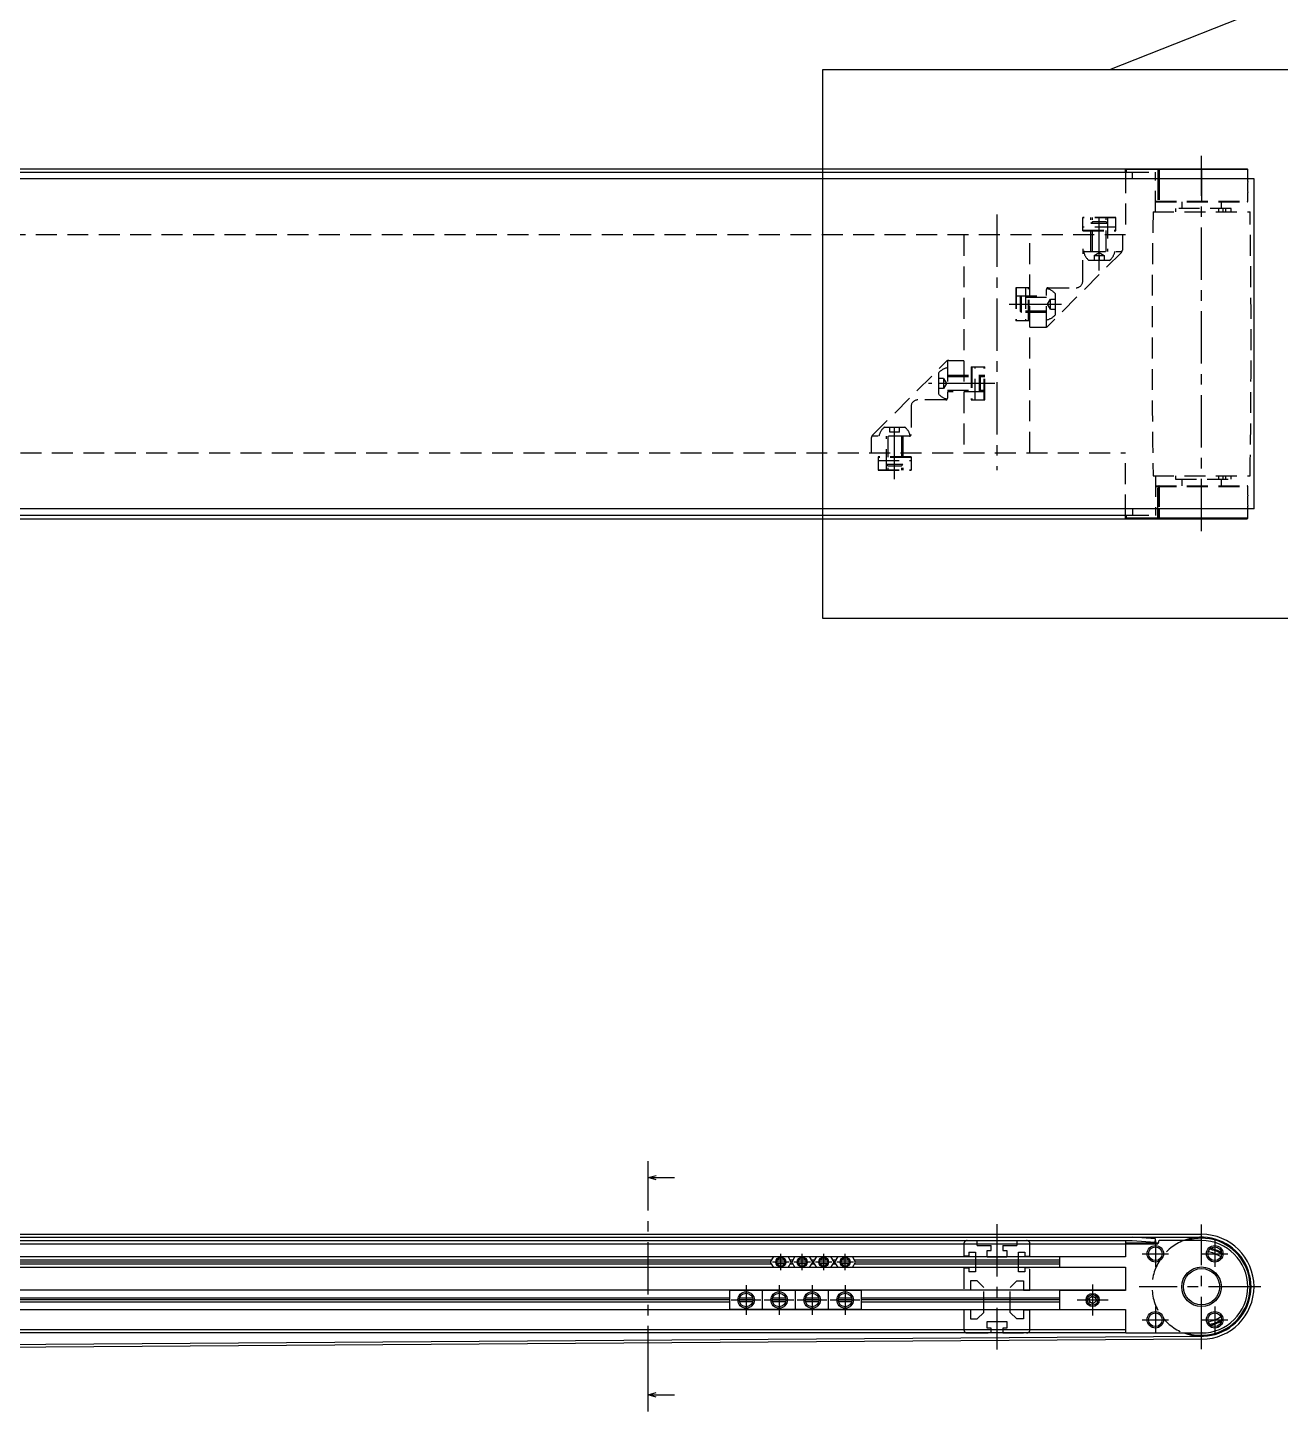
# Model space of a CAD drawing. Extents: x 0 to 1769, y -8 to 950.
# Drawn here: x 982.5 to 1362.1, y 110.3 to 529.5 of the extents above; entities that cross this region are included whole.
import ezdxf

# ---------------------------------------------------------------- set-up
doc = ezdxf.new("R2010")
doc.units = 0
doc.header["$LTSCALE"] = 0.5
doc.linetypes.add('CENTER', pattern=[50.8, 31.75, -6.35, 6.35, -6.35])
doc.linetypes.add('DASHED', pattern=[19.05, 12.7, -6.35])
for name, color, linetype in [('MSM_CENTER', 1, 'CENTER'), ('MSM_CONTINUOUS', 7, 'CONTINUOUS'), ('MSM_DASHED', 4, 'DASHED'), ('MSM_NARROW', 5, 'CONTINUOUS')]:
    doc.layers.add(name, color=color, linetype=linetype)

msp = doc.modelspace()

# ---------------------------------------------------------------- linework, layer by layer
at = {"layer": 'MSM_CENTER'}
for p, q in [((1338.23, 376.89), (1338.23, 490.67)), ((1276.23, 472.84), (1276.23, 395.41)), ((1307.23, 455.92), (1307.23, 472.97)), ((1279.93, 445.67), (1296.98, 445.67)), ((1275.55, 421.67), (1255.48, 421.67)), ((1245.23, 392.67), (1245.23, 411.42)), ((1170.51, 120.26), (1170.51, 176.06)), ((1276.23, 167), (1276.23, 129)), ((1338.23, 129.1), (1338.23, 166.9)), ((1324.23, 162), (1324.23, 154)), ((1342.23, 162), (1342.23, 154)), ((1213.23, 155.5), (1208.23, 155.5)), ((1210.73, 153), (1210.73, 158)), ((1219.73, 155.5), (1214.73, 155.5)), ((1217.23, 153), (1217.23, 158)), ((1226.23, 155.5), (1221.23, 155.5)), ((1223.73, 153), (1223.73, 158)), ((1232.73, 155.5), (1227.73, 155.5)), ((1230.23, 153), (1230.23, 158)), ((1320.23, 158), (1328.23, 158)), ((1338.23, 158), (1346.23, 158)), ((1200.23, 148.5), (1200.23, 139.5)), ((1210.23, 148.5), (1210.23, 139.5)), ((1220.23, 148.5), (1220.23, 139.5)), ((1230.23, 148.5), (1230.23, 139.5)), ((1305.23, 148.7), (1305.23, 139.3)), ((1356.23, 148), (1319.33, 148)), ((1195.73, 144), (1204.73, 144)), ((1205.73, 144), (1214.73, 144)), ((1215.73, 144), (1224.73, 144)), ((1225.73, 144), (1234.73, 144)), ((1300.53, 144), (1309.94, 144)), ((1324.23, 142), (1324.23, 134)), ((1342.23, 142), (1342.23, 134)), ((1320.23, 138), (1328.23, 138)), ((1338.23, 138), (1346.23, 138))]:
    msp.add_line(p, q, dxfattribs=at)
at = {"layer": 'MSM_CONTINUOUS'}
for p, q in [((324.43, 486.67), (1352.03, 486.67)), ((1315.23, 485.67), (1315.23, 486.67)), ((1352.23, 486.47), (1315.23, 486.47)), ((1315.43, 486.67), (1315.43, 485.67)), ((1325.03, 486.67), (1325.03, 483.67)), ((1325.23, 486.47), (1325.23, 483.67)), ((1325.43, 486.67), (1325.43, 483.67)), ((1338.23, 486.67), (1338.23, 476.67)), ((1352.23, 483.67), (1352.23, 486.47)), ((1354.13, 483.67), (322.33, 483.67)), ((352.16, 485.67), (1322.21, 485.67)), ((1317.27, 483.67), (1317.27, 485.67)), ((1324.29, 483.67), (1324.29, 485.67)), ((1354.13, 383.67), (1354.13, 483.67)), ((1354.13, 383.67), (322.33, 383.67)), ((1322.21, 381.67), (352.16, 381.67)), ((1315.23, 380.67), (1315.23, 381.67)), ((1315.43, 381.67), (1315.43, 380.67)), ((1317.27, 383.67), (1317.27, 381.67)), ((1324.29, 383.67), (1324.29, 381.67)), ((1325.03, 380.67), (1325.03, 383.67)), ((1325.23, 383.67), (1325.23, 380.87)), ((1325.43, 383.67), (1325.43, 380.67)), ((1338.23, 380.67), (1338.23, 383.67)), ((1352.23, 380.87), (1352.23, 383.67)), ((324.43, 380.67), (1352.03, 380.67)), ((1352.23, 380.87), (1315.23, 380.87)), ((1170.51, 176.06), (1170.51, 186.06)), ((1170.51, 181.06), (1173.01, 181.73)), ((1170.51, 181.06), (1178.51, 181.06)), ((1173.01, 180.39), (1170.51, 181.06)), ((338.23, 163.9), (1338.23, 163.9)), ((338.23, 163), (1338.23, 163)), ((351.43, 161), (1325.03, 161)), ((359.23, 162), (1317.23, 162)), ((1315.23, 162), (1315.23, 157.1)), ((1325.03, 161.2), (1315.43, 161.2)), ((1317.23, 162), (1324.22, 161.5)), ((1324.29, 162.5), (1317.27, 163)), ((1324.22, 161.5), (1324.29, 162.5)), ((1325.23, 161.8), (1325.23, 161.4)), ((1338.23, 162), (1325.43, 162)), ((1338.23, 161.8), (1338.23, 162)), ((361.23, 157.2), (1315.23, 157.2)), ((1207.86, 156.02), (381.23, 156.02)), ((1207.56, 155.5), (381.23, 155.5)), ((1208.54, 157.2), (1207.56, 155.5)), ((1207.56, 155.5), (1208.54, 153.8)), ((1211.96, 155.5), (1209.5, 155.5)), ((1211.85, 156.02), (1209.62, 156.02)), ((1213.91, 155.5), (1212.93, 157.2)), ((1212.93, 153.8), (1213.91, 155.5)), ((1214.36, 156.02), (1213.61, 156.02)), ((1214.06, 155.5), (1213.91, 155.5)), ((1215.04, 157.2), (1214.06, 155.5)), ((1214.06, 155.5), (1215.04, 153.8)), ((1218.46, 155.5), (1216, 155.5)), ((1218.35, 156.02), (1216.12, 156.02)), ((1220.41, 155.5), (1219.43, 157.2)), ((1219.43, 153.8), (1220.41, 155.5)), ((1220.86, 156.02), (1220.11, 156.02)), ((1220.56, 155.5), (1220.41, 155.5)), ((1221.54, 157.2), (1220.56, 155.5)), ((1220.56, 155.5), (1221.54, 153.8)), ((1224.96, 155.5), (1222.5, 155.5)), ((1224.85, 156.02), (1222.62, 156.02)), ((1226.91, 155.5), (1225.93, 157.2)), ((1225.93, 153.8), (1226.91, 155.5)), ((1227.36, 156.02), (1226.61, 156.02)), ((1227.06, 155.5), (1226.91, 155.5)), ((1228.04, 157.2), (1227.06, 155.5)), ((1227.06, 155.5), (1228.04, 153.8)), ((1231.46, 155.5), (1229, 155.5)), ((1231.35, 156.02), (1229.12, 156.02)), ((1233.41, 155.5), (1232.43, 157.2)), ((1232.43, 153.8), (1233.41, 155.5)), ((1295.23, 156.02), (1233.11, 156.02)), ((1295.23, 155.5), (1233.41, 155.5)), ((1315.23, 157.1), (1295.23, 157.1)), ((1295.23, 157.1), (1295.23, 153.9)), ((1344.08, 157.08), (1343.74, 157.29)), ((1344.17, 158.02), (1344.3, 157.93)), ((1315.23, 153.8), (361.23, 153.8)), ((381.23, 154.98), (1207.86, 154.98)), ((1211.85, 154.98), (1209.62, 154.98)), ((1213.61, 154.98), (1214.36, 154.98)), ((1218.35, 154.98), (1216.12, 154.98)), ((1220.11, 154.98), (1220.86, 154.98)), ((1224.85, 154.98), (1222.62, 154.98)), ((1226.61, 154.98), (1227.36, 154.98)), ((1231.35, 154.98), (1229.12, 154.98)), ((1233.11, 154.98), (1295.23, 154.98)), ((1295.23, 153.9), (1315.23, 153.9)), ((1315.23, 153.9), (1315.23, 146.9)), ((1315.23, 147), (921, 147)), ((1195.23, 147), (1195.23, 141)), ((1235.23, 146.9), (1195.23, 146.9)), ((1205.23, 141), (1205.23, 147)), ((1215.23, 141), (1215.23, 147)), ((1225.23, 141), (1225.23, 147)), ((1235.23, 141), (1235.23, 147)), ((1295.23, 147), (1295.23, 141)), ((1315.23, 146.9), (1295.23, 146.9)), ((1195.23, 144.52), (921.11, 144.52)), ((1195.23, 144), (921.11, 144)), ((921.11, 143.48), (1195.23, 143.48)), ((1202.3, 144), (1198.17, 144)), ((1202.23, 144.52), (1198.23, 144.52)), ((1202.23, 143.48), (1198.23, 143.48)), ((1212.3, 144), (1208.17, 144)), ((1212.23, 144.52), (1208.23, 144.52)), ((1212.23, 143.48), (1208.23, 143.48)), ((1222.3, 144), (1218.17, 144)), ((1222.23, 144.52), (1218.23, 144.52)), ((1222.23, 143.48), (1218.23, 143.48)), ((1232.3, 144), (1228.17, 144)), ((1232.23, 144.52), (1228.23, 144.52)), ((1232.23, 143.48), (1228.23, 143.48)), ((1295.23, 144.52), (1235.23, 144.52)), ((1295.23, 144), (1235.23, 144)), ((1235.23, 143.48), (1295.23, 143.48)), ((1304.12, 144.31), (1304.94, 145.12)), ((1304.41, 143.19), (1304.12, 144.31)), ((1305.53, 142.88), (1304.41, 143.19)), ((1304.94, 145.12), (1306.06, 144.81)), ((1306.35, 143.69), (1305.53, 142.88)), ((1306.06, 144.81), (1306.35, 143.69)), ((1315.23, 141), (921.11, 141)), ((1235.23, 141.1), (1195.23, 141.1)), ((1295.23, 141.1), (1315.23, 141.1)), ((1315.23, 141.1), (1315.23, 134)), ((1315.23, 135), (921.11, 135)), ((1338.23, 134.2), (1338.23, 134)), ((1315.23, 134), (921.11, 134)), ((921.23, 130.11), (1338.34, 133)), ((1338.34, 132.1), (921.23, 129.21)), ((1315.43, 134), (1338.23, 134)), ((1170.51, 110.26), (1170.51, 120.26)), ((1170.51, 115.26), (1173.01, 115.93)), ((1170.51, 115.26), (1178.51, 115.26)), ((1173.01, 114.59), (1170.51, 115.26))]:
    msp.add_line(p, q, dxfattribs=at)
for centre, radius in [((1324.23, 158), 2.07), ((1342.23, 158), 2.07), ((1210.73, 155.5), 1.23), ((1217.23, 155.5), 1.23), ((1223.73, 155.5), 1.23), ((1230.23, 155.5), 1.23), ((1338.23, 148), 6), ((1338.23, 148), 5.5), ((1200.23, 144), 2.07), ((1210.23, 144), 2.07), ((1220.23, 144), 2.07), ((1230.23, 144), 2.07), ((1305.23, 144), 2), ((1305.23, 144), 1), ((1324.23, 138), 2.07), ((1342.23, 138), 2.07)]:
    msp.add_circle(centre, radius, dxfattribs=at)
for centre, radius, start, end in [((1315.43, 486.47), 0.2, 90, 180), ((1325.43, 486.47), 0.2, 90, 180), ((1352.03, 486.47), 0.2, 0, 90), ((1315.43, 380.87), 0.2, 180, 270), ((1325.43, 380.87), 0.2, 180, 270), ((1352.03, 380.87), 0.2, 270, 0), ((1338.23, 148), 15.9, 270.3964, 90), ((1315.43, 161), 0.2, 90, 180), ((1325.03, 161.4), 0.2, 270, 0), ((1325.43, 161.8), 0.2, 90, 180), ((1338.23, 148), 15, 248.9605, 111.0394), ((1338.23, 148), 14.7, 252.2472, 107.7528), ((1338.23, 148), 14, 270, 90), ((1338.84, 149.26), 10.25, 58.6737, 79.7333), ((1337.73, 146.74), 13.29, 60.5005, 75.9236), ((1337.72, 146.7), 13.38, 60.6859, 75.7167), ((1337.41, 145.81), 13.11, 61.1477, 77.4715), ((1338.23, 148), 10.8, 280.8048, 302.798), ((1315.43, 134.2), 0.2, 180, 270), ((1339.56, 144.59), 8.02, 277.9697, 306.2088), ((1338.23, 148), 11.95, 283.2213, 300.3815), ((1338.23, 148), 12, 283.4205, 300.1823)]:
    msp.add_arc(centre, radius, start, end, dxfattribs=at)
at = {"layer": 'MSM_DASHED'}
for p, q in [((1315.23, 485.67), (1315.23, 466.67)), ((1324.29, 473.67), (1324.29, 483.67)), ((1325.03, 483.67), (1325.03, 476.67)), ((1325.23, 483.67), (1325.23, 476.67)), ((1325.43, 483.67), (1325.43, 476.67)), ((1352.23, 482.87), (1352.23, 483.67)), ((1352.23, 476.87), (1352.23, 479.49)), ((1324.29, 476.87), (1352.23, 476.87)), ((1324.29, 476.67), (1352.03, 476.67)), ((1330.38, 474.67), (1330.38, 473.67)), ((1347.18, 474.67), (1330.38, 474.67)), ((1332.23, 476.67), (1332.23, 474.67)), ((1343.42, 473.67), (1343.42, 474.67)), ((1344.23, 474.67), (1344.23, 476.67)), ((1344.75, 473.67), (1344.75, 474.67)), ((1345.48, 474.67), (1345.48, 473.67)), ((1347.18, 473.67), (1347.18, 474.67)), ((1312.23, 471.97), (1302.23, 471.97)), ((1302.23, 467.87), (1302.23, 471.97)), ((1312.23, 471.84), (1302.23, 471.84)), ((1304.73, 461.67), (1304.73, 471.97)), ((1304.73, 470.24), (1305.17, 470.67)), ((1304.73, 470.24), (1309.73, 470.24)), ((1305.17, 461.67), (1305.17, 471.97)), ((1309.3, 470.67), (1305.17, 470.67)), ((1309.3, 461.67), (1309.3, 471.97)), ((1309.3, 470.67), (1309.73, 470.24)), ((1309.73, 471.97), (1309.73, 461.67)), ((1312.23, 467.87), (1312.23, 471.97)), ((1323.53, 473.67), (1352.93, 473.67)), ((1315.23, 466.67), (361.23, 466.67)), ((1266.23, 466.67), (1266.23, 400.67)), ((1286.23, 400.67), (1286.23, 466.67)), ((1312.23, 469.03), (1302.23, 469.03)), ((1302.23, 468.07), (1312.23, 468.07)), ((1302.23, 467.87), (1312.23, 467.87)), ((1314.23, 466.67), (1314.23, 462.09)), ((1313.94, 461.38), (1291.53, 438.96)), ((1302.23, 462.48), (1302.23, 460.92)), ((1302.23, 452.67), (1302.23, 461.17)), ((1302.73, 461.67), (1314.14, 461.67)), ((1305.73, 460.48), (1307.23, 461.35)), ((1307.23, 461.35), (1308.73, 460.48)), ((1310.36, 458.92), (1304.11, 458.92)), ((1305.73, 460.48), (1305.73, 458.92)), ((1305.73, 460.48), (1308.73, 460.48)), ((1307.23, 460.48), (1307.23, 458.92)), ((1308.73, 460.48), (1308.73, 458.92)), ((1281.93, 450.67), (1281.93, 440.67)), ((1286.03, 450.67), (1281.93, 450.67)), ((1282.06, 450.67), (1282.06, 440.67)), ((1284.88, 450.67), (1284.88, 440.67)), ((1285.83, 440.67), (1285.83, 450.67)), ((1286.03, 440.67), (1286.03, 450.67)), ((1291.23, 438.76), (1291.23, 450.17)), ((1291.73, 450.67), (1300.23, 450.67)), ((1293.98, 442.55), (1293.98, 448.8)), ((1281.93, 448.17), (1291.23, 448.17)), ((1291.23, 447.74), (1281.93, 447.74)), ((1283.23, 447.74), (1283.67, 448.17)), ((1283.23, 447.74), (1283.23, 443.6)), ((1283.67, 443.17), (1283.67, 448.17)), ((1291.56, 445.67), (1292.42, 447.17)), ((1292.42, 444.17), (1291.56, 445.67)), ((1292.42, 447.17), (1293.98, 447.17)), ((1292.42, 444.17), (1292.42, 447.17)), ((1292.42, 445.67), (1293.98, 445.67)), ((1291.23, 443.6), (1281.93, 443.6)), ((1291.23, 443.17), (1281.93, 443.17)), ((1286.03, 440.67), (1281.93, 440.67)), ((1283.67, 443.17), (1283.23, 443.6)), ((1292.42, 444.17), (1293.98, 444.17)), ((1290.82, 438.67), (1286.23, 438.67)), ((1238.53, 405.96), (1260.94, 428.38)), ((1261.23, 428.58), (1261.23, 417.17)), ((1261.65, 428.67), (1266.23, 428.67)), ((1258.48, 424.8), (1258.48, 418.55)), ((1261.23, 424.17), (1272.53, 424.17)), ((1261.23, 423.74), (1272.53, 423.74)), ((1268.43, 426.67), (1268.43, 416.67)), ((1268.43, 426.67), (1272.53, 426.67)), ((1268.63, 426.67), (1268.63, 416.67)), ((1269.59, 416.67), (1269.59, 426.67)), ((1270.8, 424.17), (1270.8, 419.17)), ((1270.8, 424.17), (1271.23, 423.74)), ((1271.23, 419.6), (1271.23, 423.74)), ((1272.41, 416.67), (1272.41, 426.67)), ((1272.53, 416.67), (1272.53, 426.67)), ((1260.04, 423.17), (1258.48, 423.17)), ((1260.04, 421.67), (1258.48, 421.67)), ((1260.04, 420.17), (1258.48, 420.17)), ((1260.04, 423.17), (1260.91, 421.67)), ((1260.04, 423.17), (1260.04, 420.17)), ((1260.91, 421.67), (1260.04, 420.17)), ((1261.23, 419.6), (1272.53, 419.6)), ((1271.23, 419.6), (1270.8, 419.17)), ((1260.73, 416.67), (1252.23, 416.67)), ((1272.53, 419.17), (1261.23, 419.17)), ((1268.43, 416.67), (1272.53, 416.67)), ((1250.23, 414.67), (1250.23, 406.17)), ((1242.11, 408.42), (1248.36, 408.42)), ((1243.73, 406.86), (1243.73, 408.42)), ((1246.73, 406.86), (1243.73, 406.86)), ((1245.23, 406.86), (1245.23, 408.42)), ((1246.73, 406.86), (1246.73, 408.42)), ((1238.23, 400.67), (1238.23, 405.26)), ((1249.73, 405.67), (1238.32, 405.67)), ((1242.73, 395.37), (1242.73, 405.67)), ((1243.17, 405.67), (1243.17, 395.37)), ((1247.3, 405.67), (1247.3, 395.37)), ((1247.73, 405.67), (1247.73, 395.37)), ((361.23, 400.67), (1315.23, 400.67)), ((1250.23, 399.47), (1240.23, 399.47)), ((1240.23, 399.47), (1240.23, 395.37)), ((1250.23, 399.27), (1240.23, 399.27)), ((1240.23, 398.31), (1250.23, 398.31)), ((1250.23, 399.47), (1250.23, 395.37)), ((1315.23, 381.67), (1315.23, 400.67)), ((1240.23, 395.5), (1250.23, 395.5)), ((1240.23, 395.37), (1250.23, 395.37)), ((1247.73, 397.1), (1242.73, 397.1)), ((1243.17, 396.67), (1242.73, 397.1)), ((1243.17, 396.67), (1247.3, 396.67)), ((1247.73, 397.1), (1247.3, 396.67)), ((1323.53, 393.67), (1352.93, 393.67)), ((1324.29, 393.67), (1324.29, 383.67)), ((1324.29, 390.67), (1352.03, 390.67)), ((1324.29, 390.47), (1352.23, 390.47)), ((1325.03, 383.67), (1325.03, 390.67)), ((1325.23, 390.67), (1325.23, 383.67)), ((1325.43, 390.67), (1325.43, 383.67)), ((1330.38, 393.67), (1330.38, 392.67)), ((1330.38, 392.67), (1347.18, 392.67)), ((1332.23, 392.67), (1332.23, 390.67)), ((1338.23, 383.67), (1338.23, 390.67)), ((1343.42, 392.67), (1343.42, 393.67)), ((1344.23, 390.67), (1344.23, 392.67)), ((1344.75, 392.67), (1344.75, 393.67)), ((1345.48, 393.67), (1345.48, 392.67)), ((1347.18, 392.67), (1347.18, 393.67)), ((1352.23, 387.87), (1352.23, 390.47)), ((1352.23, 383.67), (1352.23, 384.49)), ((1266.23, 161), (1266.23, 157.25)), ((1267.23, 162), (1270.23, 162)), ((1270.23, 160.5), (1270.23, 162)), ((1270.23, 160.5), (1274.48, 160.5)), ((1274.48, 159), (1274.48, 160.5)), ((1277.98, 160.5), (1277.98, 159)), ((1277.98, 160.5), (1282.23, 160.5)), ((1282.23, 162), (1282.23, 160.5)), ((1282.23, 162), (1285.23, 162)), ((1286.23, 157.25), (1286.23, 161)), ((1267.73, 157.25), (1266.23, 157.25)), ((1267.73, 158.5), (1269.73, 158.5)), ((1267.73, 158.5), (1267.73, 157.25)), ((1269.73, 158.5), (1269.73, 152.5)), ((1273.23, 159), (1274.48, 159)), ((1273.23, 157), (1273.23, 159)), ((1279.23, 157), (1273.23, 157)), ((1277.98, 159), (1279.23, 159)), ((1279.23, 159), (1279.23, 157)), ((1282.73, 158.5), (1284.73, 158.5)), ((1282.73, 152.5), (1282.73, 158.5)), ((1284.73, 158.5), (1284.73, 157.25)), ((1284.73, 157.25), (1286.23, 157.25)), ((1266.23, 153.75), (1266.23, 147)), ((1266.23, 153.75), (1267.73, 153.75)), ((1267.73, 153.75), (1267.73, 152.5)), ((1269.73, 152.5), (1267.73, 152.5)), ((1284.73, 152.5), (1282.73, 152.5)), ((1284.73, 153.75), (1284.73, 152.5)), ((1286.23, 153.75), (1284.73, 153.75)), ((1286.23, 147), (1286.23, 153.75)), ((1268.23, 147), (1266.23, 147)), ((1268.23, 149.75), (1268.23, 147)), ((1270.23, 149.75), (1268.23, 149.75)), ((1272.23, 147.75), (1270.23, 149.75)), ((1272.23, 140.25), (1272.23, 147.75)), ((1280.23, 147.75), (1282.23, 149.75)), ((1280.23, 140.25), (1280.23, 147.75)), ((1282.23, 149.75), (1284.23, 149.75)), ((1284.23, 149.75), (1284.23, 147)), ((1284.23, 147), (1286.23, 147)), ((1266.23, 141), (1266.23, 135)), ((1268.23, 141), (1266.23, 141)), ((1268.23, 141), (1268.23, 138.25)), ((1270.23, 138.25), (1272.23, 140.25)), ((1282.23, 138.25), (1280.23, 140.25)), ((1284.23, 141), (1284.23, 138.25)), ((1284.23, 141), (1286.23, 141)), ((1286.23, 135), (1286.23, 141)), ((1268.23, 138.25), (1270.23, 138.25)), ((1273.23, 137.5), (1279.23, 137.5)), ((1273.23, 135.5), (1273.23, 137.5)), ((1274.48, 135.5), (1273.23, 135.5)), ((1274.48, 134), (1274.48, 135.5)), ((1277.98, 135.5), (1277.98, 134)), ((1279.23, 135.5), (1277.98, 135.5)), ((1279.23, 137.5), (1279.23, 135.5)), ((1284.23, 138.25), (1282.23, 138.25)), ((1267.23, 134), (1274.48, 134)), ((1277.98, 134), (1285.23, 134))]:
    msp.add_line(p, q, dxfattribs=at)
for centre, radius, start, end in [((1366.13, 481.18), 14, 173.0661, 186.9339), ((1325.43, 476.87), 0.2, 180, 270), ((1352.03, 476.87), 0.2, 270, 0), ((3990.07, 433.67), 2666.84, 179.14059, 180.85941), ((-1313.6, 433.67), 2666.84, 359.14059, 0.85941), ((1302.73, 461.17), 0.5, 90, 180), ((1307.15, 462.57), 4.75, 191.6126, 230.2269), ((1307.32, 462.57), 4.75, 309.7731, 349.0684), ((1313.23, 462.09), 1, 315, 0), ((1291.73, 450.17), 0.5, 90, 180), ((1290.33, 445.76), 4.75, 39.7731, 78.3763), ((1300.23, 452.67), 2, 270, 0), ((1290.33, 445.58), 4.75, 280.9316, 320.2269), ((1290.82, 439.67), 1, 270, 315), ((1261.65, 427.67), 1, 90, 135), ((1262.14, 421.76), 4.75, 100.9316, 140.2269), ((1252.23, 414.67), 2, 90, 180), ((1262.14, 421.58), 4.75, 219.7731, 258.3763), ((1260.73, 417.17), 0.5, 270, 0), ((1245.15, 404.77), 4.75, 129.7731, 169.0684), ((1245.32, 404.77), 4.75, 11.6126, 50.2269), ((1239.23, 405.26), 1, 135, 180), ((1249.73, 406.17), 0.5, 270, 0), ((1325.48, 390.42), 0.229, 134.5019, 167.9441), ((1325.48, 390.43), 0.229, 102.0627, 135.4885), ((1352.03, 390.47), 0.2, 0, 90), ((1366.15, 386.18), 14.02, 173.0751, 186.9249), ((1267.23, 161), 1, 90, 180), ((1285.23, 161), 1, 0, 90), ((1338.23, 148), 15, 111.0395, 248.9605), ((1267.23, 135), 1, 180, 270), ((1285.23, 135), 1, 270, 0)]:
    msp.add_arc(centre, radius, start, end, dxfattribs=at)
at = {"layer": 'MSM_NARROW'}
for p, q in [((1310.44, 516.81), (1562.33, 616.34)), ((1223.51, 516.81), (1377.38, 516.81)), ((1223.51, 350.41), (1223.51, 516.81)), ((1377.38, 350.41), (1223.51, 350.41))]:
    msp.add_line(p, q, dxfattribs=at)
for centre, radius in [((1324.23, 158), 2.5), ((1342.23, 158), 2.5), ((1210.73, 155.5), 1.5), ((1217.23, 155.5), 1.5), ((1223.73, 155.5), 1.5), ((1230.23, 155.5), 1.5), ((1200.23, 144), 2.5), ((1210.23, 144), 2.5), ((1220.23, 144), 2.5), ((1230.23, 144), 2.5), ((1305.23, 144), 1.62), ((1324.23, 138), 2.5), ((1342.23, 138), 2.5)]:
    msp.add_circle(centre, radius, dxfattribs=at)

doc.saveas('drawing.dxf')
